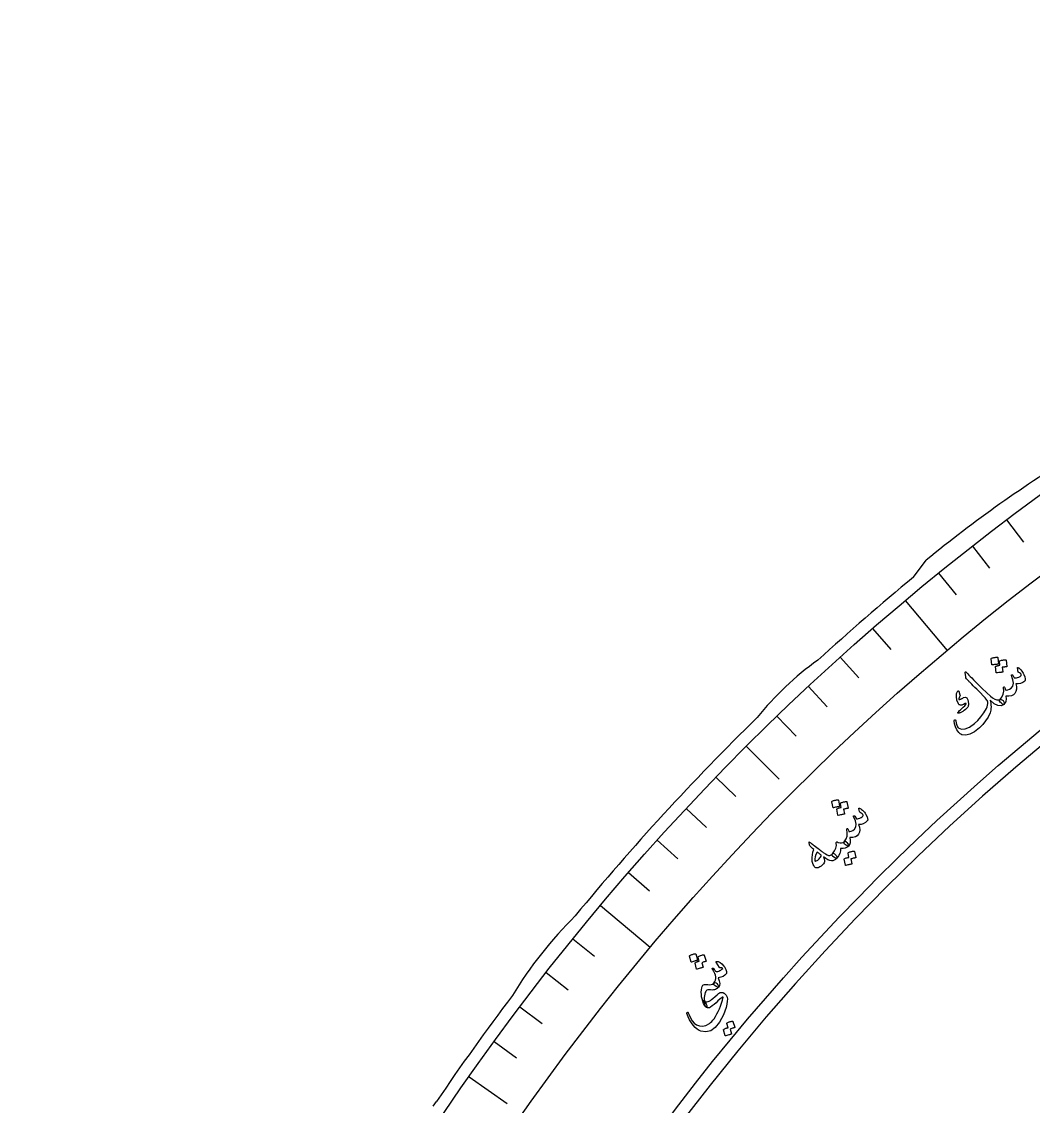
# Model space of a CAD drawing. Header units: millimetres. Extents: x -62 to 62, y -62 to 70.
# Drawn here: x -61.68 to -36.46, y 34.64 to 61.68 of the extents above; entities that cross this region are included whole.
import ezdxf

# ---------------------------------------------------------------- set-up
doc = ezdxf.new("R2010")
doc.units = ezdxf.units.MM
for name, color, linetype in [('CUT_INNER', 6, 'Continuous'), ('CUT_OUTER', 1, 'Continuous'), ('ENGRAVE', 7, 'Continuous'), ('ENGRAVE_FINE', 8, 'Continuous'), ('TEXT', 5, 'Continuous')]:
    doc.layers.add(name, color=color, linetype=linetype)

msp = doc.modelspace()

# ---------------------------------------------------------------- linework, layer by layer
at = {"layer": 'CUT_INNER'}
msp.add_arc((0.0001, -0.0002), 56.7299, 92.29341, 20.74242, dxfattribs=at)
at = {"layer": 'CUT_OUTER'}
for points in [[(-39.445, 47.8336), (-39.129, 48.2549), (-39.1268, 48.2576)], [(-51.4193, 34.6414), (-51.3388, 34.761)]]:
    msp.add_lwpolyline(points, dxfattribs=at)
for centre, radius, start, end in [((-18.077, 22.5607), 33.2178, 121.34224, 129.32297), ((-0.5315, 0.6114), 61.1899, 129.490224, 132.446923), ((-37.4642, 39.6306), 7.5276, 125.43916, 141.33546), ((-0.0852, 0.0786), 61.8841, 134.346431, 140.561139), ((-40.5369, 31.9849), 10.4281, 134.75032, 148.70619), ((-0.3245, 0.2256), 61.6048, 142.882003, 145.902948)]:
    msp.add_arc(centre, radius, start, end, dxfattribs=at)
at = {"layer": 'ENGRAVE'}
for points in [[(-39.6496, 47.2525), (-38.6062, 46.0091)], [(-43.617, 43.617), (-42.7972, 42.7972)], [(-47.2525, 39.6496), (-46.0091, 38.6062)], [(-50.5284, 35.3804), (-49.5787, 34.7154)]]:
    msp.add_lwpolyline(points, dxfattribs=at)
for radius in [61.6838, 60.0606, 57.0462]:
    msp.add_circle((0, 0), radius, dxfattribs=at)
at = {"layer": 'ENGRAVE_FINE'}
for points in [[(-37.1222, 49.2629), (-36.7036, 48.7073)], [(-37.9763, 48.6075), (-37.5481, 48.0593)], [(-38.8189, 47.9373), (-38.3811, 47.3967)], [(-40.4682, 46.5534), (-40.0118, 46.0283)], [(-41.2745, 45.84), (-40.809, 45.323)], [(-42.0683, 45.1127), (-41.5938, 44.6039)], [(-42.8492, 44.3716), (-42.3659, 43.8712)], [(-44.3716, 42.8492), (-43.8712, 42.3659)], [(-45.1127, 42.0683), (-44.6039, 41.5938)], [(-45.84, 41.2745), (-45.323, 40.809)], [(-46.5534, 40.4682), (-46.0283, 40.0118)], [(-47.9373, 38.8189), (-47.3967, 38.3811)], [(-48.6075, 37.9763), (-48.0593, 37.5481)], [(-49.2629, 37.1222), (-48.7073, 36.7036)], [(-49.9032, 36.2568), (-49.3405, 35.8479)]]:
    msp.add_lwpolyline(points, dxfattribs=at)
at = {"layer": 'TEXT'}
for points in [[(-37.5034, 45.8015), (-37.5031, 45.8046), (-37.5015, 45.8075), (-37.4987, 45.8104), (-37.4947, 45.8131), (-37.4773, 45.8191), (-37.4599, 45.8242), (-37.4425, 45.8285), (-37.4251, 45.8319), (-37.4075, 45.8345), (-37.3897, 45.8362), (-37.3716, 45.837), (-37.3532, 45.8369), (-37.3478, 45.8358), (-37.3439, 45.8338), (-37.3415, 45.8309), (-37.3406, 45.827), (-37.3225, 45.6717), (-37.3233, 45.6679), (-37.3262, 45.6653), (-37.3312, 45.6637), (-37.3382, 45.6633), (-37.3442, 45.6629), (-37.3535, 45.662), (-37.3661, 45.6606), (-37.382, 45.6588), (-37.4014, 45.6564), (-37.4244, 45.6532), (-37.4511, 45.6493), (-37.4814, 45.6446), (-37.4857, 45.6444), (-37.4888, 45.6453), (-37.4904, 45.6473), (-37.4907, 45.6504)], [(-37.2956, 45.7384), (-37.2952, 45.7415), (-37.2937, 45.7444), (-37.2909, 45.7473), (-37.2869, 45.75), (-37.2695, 45.7559), (-37.2521, 45.761), (-37.2347, 45.7652), (-37.2174, 45.7686), (-37.1999, 45.7711), (-37.1821, 45.7727), (-37.164, 45.7734), (-37.1456, 45.7732), (-37.1413, 45.7722), (-37.1379, 45.77), (-37.1357, 45.7667), (-37.1344, 45.7622), (-37.1164, 45.6071), (-37.1171, 45.6043), (-37.1197, 45.6021), (-37.1243, 45.6007), (-37.1308, 45.5998), (-37.1351, 45.5994), (-37.1419, 45.5986), (-37.1511, 45.5976), (-37.1627, 45.5962), (-37.1767, 45.5944), (-37.193, 45.5922), (-37.2115, 45.5895), (-37.2324, 45.5863), (-37.2182, 45.4725), (-37.2191, 45.4687), (-37.222, 45.4661), (-37.2269, 45.4645), (-37.2339, 45.4641), (-37.2399, 45.4637), (-37.2492, 45.4628), (-37.2617, 45.4615), (-37.2776, 45.4597), (-37.2969, 45.4573), (-37.3199, 45.4541), (-37.3465, 45.4503), (-37.3767, 45.4456), (-37.3805, 45.4459), (-37.383, 45.4471), (-37.3844, 45.4494), (-37.3847, 45.4525), (-37.3977, 45.6034), (-37.3974, 45.6065), (-37.3958, 45.6094), (-37.3931, 45.6122), (-37.3891, 45.6149), (-37.3768, 45.6192), (-37.3644, 45.6231), (-37.3519, 45.6267), (-37.3392, 45.63), (-37.3265, 45.6328), (-37.3136, 45.635), (-37.3007, 45.6365), (-37.2877, 45.6374)], [(-38.1526, 45.4548), (-38.1532, 45.4691), (-38.15, 45.4756), (-38.1428, 45.4744), (-38.1317, 45.4655), (-38.1225, 45.4564), (-38.1076, 45.4413), (-38.0869, 45.4201), (-38.0604, 45.3928), (-38.0281, 45.3596), (-37.9898, 45.3205), (-37.9456, 45.2755), (-37.8954, 45.2246), (-37.7374, 45.0661), (-37.614, 44.9463), (-37.525, 44.8652), (-37.4705, 44.8228), (-37.4151, 44.794), (-37.3659, 44.7773), (-37.3229, 44.7727), (-37.2861, 44.7801), (-37.2697, 44.7848), (-37.2537, 44.7845), (-37.2382, 44.7794), (-37.2231, 44.7693), (-37.2095, 44.7561), (-37.1983, 44.7415), (-37.1895, 44.7254), (-37.1832, 44.7078), (-37.1796, 44.6911), (-37.1788, 44.6776), (-37.1811, 44.6673), (-37.1862, 44.6602), (-37.2566, 44.6262), (-37.3382, 44.6322), (-37.4308, 44.6783), (-37.5347, 44.7645), (-37.5249, 44.7281), (-37.5176, 44.6888), (-37.5129, 44.6465), (-37.5107, 44.6012), (-37.5118, 44.5589), (-37.5163, 44.5194), (-37.5243, 44.4826), (-37.5357, 44.4486), (-37.5843, 44.3473), (-37.6443, 44.252), (-37.7158, 44.1626), (-37.7987, 44.0791), (-37.9235, 43.9786), (-38.0379, 43.9164), (-38.1421, 43.8926), (-38.2362, 43.9073), (-38.26, 43.9184), (-38.2812, 43.9313), (-38.2999, 43.9458), (-38.316, 43.962), (-38.3633, 44.0296), (-38.3977, 44.1012), (-38.4189, 44.1767), (-38.427, 44.2561), (-38.4265, 44.2625), (-38.4249, 44.2682), (-38.4221, 44.2733), (-38.4181, 44.2776), (-38.4139, 44.2802), (-38.4095, 44.281), (-38.4047, 44.2802), (-38.3996, 44.2776), (-38.3959, 44.2735), (-38.3929, 44.2679), (-38.3907, 44.2608), (-38.3891, 44.2522), (-38.3778, 44.1903), (-38.3635, 44.1413), (-38.3463, 44.1051), (-38.3262, 44.0818), (-38.2469, 44.0467), (-38.1539, 44.0523), (-38.0469, 44.0984), (-37.9258, 44.1848), (-37.8423, 44.263), (-37.7648, 44.3515), (-37.6931, 44.4504), (-37.6272, 44.5597), (-37.6091, 44.6003), (-37.5973, 44.641), (-37.5918, 44.6819), (-37.5925, 44.7227), (-37.5953, 44.7358), (-37.6023, 44.7513), (-37.6133, 44.7693), (-37.6285, 44.7899), (-37.6561, 44.8227), (-37.7048, 44.8753), (-37.7745, 44.9474), (-37.8654, 45.0393), (-37.9131, 45.0871), (-37.9543, 45.1284), (-37.9891, 45.1632), (-38.0173, 45.1913), (-38.0391, 45.2131), (-38.0547, 45.2287), (-38.064, 45.238), (-38.0672, 45.2411), (-38.0988, 45.2737), (-38.1219, 45.3027), (-38.1365, 45.3281), (-38.1426, 45.3499)], [(-36.8517, 45.5739), (-36.8504, 45.5783), (-36.8464, 45.5804), (-36.8397, 45.5803), (-36.8303, 45.5778), (-36.8172, 45.5714), (-36.8017, 45.5597), (-36.7839, 45.5426), (-36.7637, 45.5202), (-36.7417, 45.4939), (-36.7222, 45.4668), (-36.7051, 45.4388), (-36.6903, 45.4101), (-36.6666, 45.3501), (-36.6554, 45.3023), (-36.6568, 45.2665), (-36.6708, 45.243), (-36.7203, 45.2074), (-36.774, 45.1843), (-36.832, 45.1735), (-36.8943, 45.1751), (-36.8789, 45.105), (-36.877, 45.042), (-36.8887, 44.9861), (-36.9139, 44.9372), (-36.9517, 44.8999), (-37.0017, 44.8762), (-37.0637, 44.866), (-37.1378, 44.8694), (-37.1357, 44.7972), (-37.1433, 44.7381), (-37.1606, 44.6921), (-37.1875, 44.6591), (-37.1971, 44.6574), (-37.2123, 44.6633), (-37.2334, 44.6767), (-37.2602, 44.6978), (-37.2833, 44.7215), (-37.2956, 44.7429), (-37.2969, 44.7621), (-37.2874, 44.779), (-37.2376, 44.8439), (-37.2064, 44.9156), (-37.1935, 44.9942), (-37.1992, 45.0796), (-37.1995, 45.0843), (-37.199, 45.0882), (-37.1976, 45.0915), (-37.1953, 45.094), (-37.1919, 45.0963), (-37.1882, 45.0977), (-37.1843, 45.0981), (-37.1802, 45.0975), (-37.173, 45.0914), (-37.1659, 45.0767), (-37.1588, 45.0537), (-37.1517, 45.0221), (-37.1228, 45.0172), (-37.0895, 45.0235), (-37.0516, 45.041), (-37.0093, 45.0697), (-36.9687, 45.1203), (-36.9532, 45.1891), (-36.963, 45.2762), (-36.9979, 45.3816), (-36.9997, 45.3869), (-37.0002, 45.3914), (-36.9995, 45.3949), (-36.9974, 45.3976), (-36.9934, 45.4003), (-36.9893, 45.402), (-36.9851, 45.4026), (-36.9809, 45.4021), (-36.9765, 45.4001), (-36.9728, 45.3975), (-36.9697, 45.3944), (-36.9673, 45.3908), (-36.9348, 45.3234), (-36.9077, 45.3222), (-36.8788, 45.3254), (-36.848, 45.3328), (-36.8155, 45.3444), (-36.7861, 45.3586), (-36.7664, 45.3725), (-36.7561, 45.3862), (-36.7555, 45.3997), (-36.7629, 45.4135), (-36.7779, 45.4295), (-36.8006, 45.4477), (-36.8309, 45.4681), (-36.8357, 45.4769), (-36.8408, 45.4975), (-36.8461, 45.5298), (-36.8517, 45.5739)], [(-38.3376, 44.9985), (-38.3348, 45.0003), (-38.3318, 45.0012), (-38.3285, 45.0011), (-38.3251, 45.0001), (-38.3228, 44.9985), (-38.3208, 44.9964), (-38.3189, 44.9938), (-38.3172, 44.9908), (-38.2856, 44.897), (-38.283, 44.887), (-38.2819, 44.8785), (-38.2824, 44.8715), (-38.2845, 44.8661), (-38.2972, 44.8471), (-38.3061, 44.8288), (-38.3113, 44.8111), (-38.3127, 44.7941), (-38.3105, 44.7877), (-38.3036, 44.7847), (-38.2921, 44.7851), (-38.2761, 44.7889), (-38.2665, 44.7927), (-38.2567, 44.7969), (-38.2469, 44.8014), (-38.237, 44.8063), (-38.2268, 44.8117), (-38.2164, 44.8176), (-38.2057, 44.824), (-38.1948, 44.8309), (-38.1491, 44.8457), (-38.114, 44.8263), (-38.0892, 44.7726), (-38.0748, 44.6848), (-38.0746, 44.6553), (-38.0772, 44.6298), (-38.0827, 44.6084), (-38.0911, 44.5912), (-38.1032, 44.5755), (-38.1225, 44.5569), (-38.1489, 44.5353), (-38.1825, 44.5106), (-38.1999, 44.4984), (-38.217, 44.4873), (-38.2336, 44.4775), (-38.2498, 44.4688), (-38.2654, 44.4611), (-38.2802, 44.4541), (-38.2942, 44.4478), (-38.3073, 44.4422), (-38.3167, 44.4402), (-38.3247, 44.4404), (-38.3313, 44.4425), (-38.3365, 44.4467), (-38.3402, 44.4526), (-38.3409, 44.4585), (-38.3387, 44.4642), (-38.3335, 44.4699), (-38.3162, 44.487), (-38.2962, 44.5061), (-38.2736, 44.5271), (-38.2484, 44.55), (-38.2013, 44.5928), (-38.1661, 44.628), (-38.1427, 44.6556), (-38.1311, 44.6756), (-38.1303, 44.679), (-38.1309, 44.682), (-38.1329, 44.6847), (-38.1363, 44.6871), (-38.1391, 44.688), (-38.1427, 44.6878), (-38.1472, 44.6867), (-38.1526, 44.6846), (-38.1989, 44.661), (-38.2189, 44.6518), (-38.2377, 44.646), (-38.2554, 44.6434), (-38.2718, 44.6442), (-38.2881, 44.6476), (-38.3015, 44.6541), (-38.3121, 44.6636), (-38.3198, 44.6761), (-38.3594, 44.7712), (-38.3755, 44.8567), (-38.3683, 44.9325), (-38.3376, 44.9985)], [(-41.4774, 42.2363), (-41.4774, 42.2394), (-41.4761, 42.2425), (-41.4736, 42.2455), (-41.4698, 42.2486), (-41.453, 42.2562), (-41.4361, 42.2629), (-41.4192, 42.2687), (-41.4022, 42.2737), (-41.3849, 42.2778), (-41.3673, 42.2811), (-41.3494, 42.2835), (-41.331, 42.2851), (-41.3256, 42.2845), (-41.3215, 42.2828), (-41.3189, 42.2801), (-41.3176, 42.2763), (-41.2855, 42.1233), (-41.2861, 42.1195), (-41.2887, 42.1166), (-41.2935, 42.1146), (-41.3005, 42.1136), (-41.3064, 42.1126), (-41.3156, 42.1109), (-41.328, 42.1084), (-41.3437, 42.1051), (-41.3628, 42.101), (-41.3854, 42.0958), (-41.4116, 42.0894), (-41.4414, 42.082), (-41.4457, 42.0814), (-41.4488, 42.0821), (-41.4506, 42.0839), (-41.4512, 42.087)], [(-41.2648, 42.1922), (-41.2647, 42.1953), (-41.2634, 42.1984), (-41.2609, 42.2014), (-41.2572, 42.2045), (-41.2404, 42.212), (-41.2235, 42.2186), (-41.2066, 42.2244), (-41.1896, 42.2293), (-41.1724, 42.2333), (-41.1548, 42.2365), (-41.1369, 42.2389), (-41.1186, 42.2404), (-41.1141, 42.2397), (-41.1106, 42.2378), (-41.1081, 42.2347), (-41.1064, 42.2304), (-41.0745, 42.0775), (-41.0749, 42.0747), (-41.0773, 42.0723), (-41.0817, 42.0704), (-41.0881, 42.069), (-41.0924, 42.0682), (-41.0991, 42.0668), (-41.1082, 42.0649), (-41.1196, 42.0625), (-41.1334, 42.0595), (-41.1494, 42.0558), (-41.1676, 42.0515), (-41.1881, 42.0464), (-41.1638, 41.9343), (-41.1643, 41.9305), (-41.1669, 41.9276), (-41.1717, 41.9256), (-41.1786, 41.9246), (-41.1846, 41.9236), (-41.1937, 41.9219), (-41.2061, 41.9194), (-41.2218, 41.9162), (-41.2408, 41.9121), (-41.2634, 41.9069), (-41.2895, 41.9006), (-41.3192, 41.8933), (-41.323, 41.8932), (-41.3256, 41.8942), (-41.3272, 41.8963), (-41.3277, 41.8995), (-41.3543, 42.0485), (-41.3543, 42.0516), (-41.353, 42.0547), (-41.3505, 42.0577), (-41.3468, 42.0608), (-41.3349, 42.0661), (-41.3229, 42.0712), (-41.3108, 42.0759), (-41.2985, 42.0803), (-41.286, 42.0842), (-41.2734, 42.0876), (-41.2607, 42.0903), (-41.2478, 42.0923)], [(-40.8079, 42.0683), (-40.807, 42.0729), (-40.8032, 42.0753), (-40.7965, 42.0758), (-40.7869, 42.0742), (-40.7733, 42.069), (-40.7568, 42.0587), (-40.7375, 42.0433), (-40.7154, 42.0228), (-40.6912, 41.9986), (-40.6693, 41.9733), (-40.6497, 41.9471), (-40.6324, 41.9197), (-40.6034, 41.8621), (-40.5879, 41.8155), (-40.5861, 41.7798), (-40.5979, 41.755), (-40.644, 41.7152), (-40.6954, 41.6873), (-40.7522, 41.6714), (-40.8144, 41.6673), (-40.7927, 41.5989), (-40.7852, 41.5363), (-40.7917, 41.4796), (-40.8124, 41.4286), (-40.8468, 41.388), (-40.8944, 41.3599), (-40.9552, 41.3443), (-41.0293, 41.341), (-41.0208, 41.2692), (-41.023, 41.2097), (-41.0361, 41.1623), (-41.0599, 41.127), (-41.0693, 41.1244), (-41.085, 41.1289), (-41.1072, 41.1404), (-41.1358, 41.159), (-41.161, 41.1805), (-41.1751, 41.2007), (-41.1781, 41.2197), (-41.1702, 41.2374), (-41.1265, 41.3066), (-41.1018, 41.3808), (-41.0961, 41.4602), (-41.1094, 41.5448), (-41.1102, 41.5494), (-41.11, 41.5534), (-41.1089, 41.5567), (-41.1069, 41.5595), (-41.1037, 41.5621), (-41.1001, 41.5637), (-41.0963, 41.5645), (-41.0922, 41.5643), (-41.0844, 41.5588), (-41.076, 41.5449), (-41.0669, 41.5225), (-41.057, 41.4918), (-41.0277, 41.4894), (-40.9951, 41.4987), (-40.959, 41.5196), (-40.9194, 41.552), (-40.8835, 41.6061), (-40.8743, 41.676), (-40.8919, 41.7618), (-40.9361, 41.8636), (-40.9384, 41.8688), (-40.9394, 41.8732), (-40.9389, 41.8768), (-40.9371, 41.8796), (-40.9333, 41.8827), (-40.9294, 41.8847), (-40.9253, 41.8857), (-40.9211, 41.8856), (-40.9165, 41.884), (-40.9126, 41.8818), (-40.9092, 41.879), (-40.9065, 41.8756), (-40.868, 41.8114), (-40.8409, 41.8127), (-40.8124, 41.8184), (-40.7825, 41.8285), (-40.7511, 41.843), (-40.7232, 41.8598), (-40.7047, 41.8755), (-40.6958, 41.8901), (-40.6964, 41.9036), (-40.705, 41.9166), (-40.7214, 41.9312), (-40.7456, 41.9473), (-40.7776, 41.9648), (-40.7832, 41.9732), (-40.7901, 41.9932), (-40.7983, 42.0249), (-40.8079, 42.0683)], [(-42.049, 41.2102), (-42.0496, 41.2252), (-42.0448, 41.2318), (-42.0348, 41.2303), (-42.0195, 41.2205), (-42.011, 41.2138), (-41.9992, 41.2048), (-41.9839, 41.1933), (-41.9652, 41.1794), (-41.943, 41.1628), (-41.9173, 41.1434), (-41.888, 41.121), (-41.8552, 41.0958), (-41.8229, 41.0711), (-41.7941, 41.0489), (-41.7686, 41.0293), (-41.7465, 41.0122), (-41.7279, 40.9978), (-41.7129, 40.9862), (-41.7014, 40.9772), (-41.6934, 40.971), (-41.6421, 40.9331), (-41.5982, 40.9078), (-41.5615, 40.8951), (-41.5322, 40.8951), (-41.5163, 40.8997), (-41.5002, 40.9084), (-41.484, 40.9213), (-41.4677, 40.9383), (-41.4563, 40.9466), (-41.4439, 40.9494), (-41.4306, 40.9467), (-41.4163, 40.9385), (-41.4016, 40.9261), (-41.3882, 40.912), (-41.3762, 40.8962), (-41.3656, 40.8788), (-41.3581, 40.8623), (-41.354, 40.8485), (-41.3536, 40.8373), (-41.3566, 40.8286), (-41.3886, 40.7968), (-41.4218, 40.7749), (-41.4562, 40.7628), (-41.4917, 40.7607), (-41.5322, 40.7694), (-41.578, 40.7885), (-41.6289, 40.8182), (-41.685, 40.8583), (-41.6724, 40.8118), (-41.6665, 40.7712), (-41.6673, 40.7365), (-41.6746, 40.7078), (-41.6854, 40.6891), (-41.701, 40.6701), (-41.7216, 40.6508), (-41.747, 40.6311), (-41.7758, 40.6123), (-41.8019, 40.5982), (-41.8251, 40.589), (-41.8454, 40.5845), (-41.8654, 40.5843), (-41.8825, 40.5879), (-41.8968, 40.5954), (-41.9083, 40.6068), (-41.92, 40.6237), (-41.9313, 40.6442), (-41.9421, 40.6681), (-41.9526, 40.6956), (-41.9621, 40.7242), (-41.969, 40.7478), (-41.9732, 40.7664), (-41.9747, 40.78), (-41.9718, 40.8444), (-41.964, 40.9102), (-41.9512, 40.9773), (-41.9334, 41.0458), (-41.9588, 41.0674), (-41.9805, 41.0863), (-41.9984, 41.1025), (-42.0127, 41.116), (-42.0238, 41.1282), (-42.0322, 41.1407), (-42.0381, 41.1533), (-42.0413, 41.1661)], [(-41.1702, 41.2374), (-41.1573, 41.244), (-41.1469, 41.2478), (-41.139, 41.2488), (-41.1335, 41.2471), (-41.127, 41.2425), (-41.12, 41.2361), (-41.1123, 41.2278), (-41.1041, 41.2177), (-41.0793, 41.1835), (-41.0637, 41.157), (-41.0572, 41.1381), (-41.0599, 41.127), (-41.0975, 41.0988), (-41.1445, 41.0798), (-41.2008, 41.0702), (-41.2665, 41.0698), (-41.2678, 41.0084), (-41.2833, 40.9478), (-41.3129, 40.8879), (-41.3566, 40.8286), (-41.3633, 40.8242), (-41.3712, 40.8231), (-41.3804, 40.8253), (-41.3909, 40.831), (-41.4524, 40.8723), (-41.4593, 40.8769), (-41.4651, 40.8835), (-41.4698, 40.8921), (-41.4735, 40.9027), (-41.475, 40.9123), (-41.4746, 40.9214), (-41.4721, 40.9301), (-41.4677, 40.9383), (-41.4155, 41.0095), (-41.3816, 41.077), (-41.366, 41.1407), (-41.3686, 41.2008), (-41.3695, 41.2084), (-41.3686, 41.2155), (-41.3659, 41.2219), (-41.3613, 41.2277), (-41.3558, 41.2319), (-41.3503, 41.2333), (-41.3448, 41.2319), (-41.3392, 41.2278), (-41.3345, 41.2233), (-41.33, 41.2198), (-41.3259, 41.2172), (-41.322, 41.2155), (-41.2767, 41.2114), (-41.2363, 41.2137), (-41.2008, 41.2223), (-41.1702, 41.2374)], [(-41.8493, 40.9805), (-41.878, 40.9204), (-41.8963, 40.8636), (-41.9043, 40.8102), (-41.902, 40.7602), (-41.9, 40.755), (-41.8967, 40.752), (-41.892, 40.7509), (-41.886, 40.7518), (-41.8678, 40.7594), (-41.8499, 40.7693), (-41.8322, 40.7816), (-41.8148, 40.7962), (-41.7977, 40.8133), (-41.7808, 40.8327), (-41.7641, 40.8544), (-41.7477, 40.8785), (-41.7456, 40.8827), (-41.7441, 40.8878), (-41.7433, 40.8938), (-41.743, 40.9007), (-41.7539, 40.9099), (-41.7655, 40.9193), (-41.7777, 40.9289), (-41.7906, 40.9388), (-41.8043, 40.9489), (-41.8186, 40.9592), (-41.8336, 40.9697), (-41.8493, 40.9805)], [(-41.074, 40.9559), (-41.074, 40.959), (-41.0728, 40.962), (-41.0704, 40.9651), (-41.0667, 40.9681), (-41.0502, 40.9756), (-41.0337, 40.9822), (-41.017, 40.988), (-41.0003, 40.993), (-40.9833, 40.9971), (-40.9659, 41.0003), (-40.9482, 41.0027), (-40.9301, 41.0042), (-40.9257, 41.0036), (-40.9222, 41.0018), (-40.9195, 40.9987), (-40.9179, 40.9944), (-40.883, 40.843), (-40.8833, 40.8401), (-40.8857, 40.8378), (-40.89, 40.8359), (-40.8963, 40.8345), (-40.9012, 40.8341), (-40.9087, 40.8329), (-40.9186, 40.8308), (-40.931, 40.8279), (-40.9461, 40.8242), (-40.9641, 40.8197), (-40.9848, 40.8143), (-41.0084, 40.8081), (-40.9817, 40.6897), (-40.9816, 40.6854), (-40.9838, 40.6821), (-40.9883, 40.6799), (-40.995, 40.6788), (-41.0009, 40.6778), (-41.01, 40.6761), (-41.0222, 40.6736), (-41.0376, 40.6703), (-41.0564, 40.6661), (-41.0787, 40.6609), (-41.1045, 40.6546), (-41.1337, 40.6472), (-41.1375, 40.6471), (-41.1401, 40.6481), (-41.1418, 40.6501), (-41.1423, 40.6533), (-41.1731, 40.8021), (-41.1731, 40.8052), (-41.1719, 40.8082), (-41.1695, 40.8113), (-41.1659, 40.8144), (-41.1524, 40.8213), (-41.1386, 40.8273), (-41.1247, 40.8325), (-41.1105, 40.8369), (-41.0961, 40.8405), (-41.0817, 40.8435), (-41.0672, 40.8457), (-41.0526, 40.8472)], [(-45.0305, 38.3856), (-45.0308, 38.3887), (-45.0298, 38.3919), (-45.0275, 38.3951), (-45.0241, 38.3985), (-45.008, 38.4075), (-44.9918, 38.4157), (-44.9754, 38.423), (-44.9589, 38.4295), (-44.9421, 38.4351), (-44.9249, 38.4399), (-44.9072, 38.4439), (-44.8891, 38.4471), (-44.8836, 38.447), (-44.8794, 38.4457), (-44.8765, 38.4432), (-44.8749, 38.4396), (-44.8294, 38.29), (-44.8296, 38.2861), (-44.832, 38.283), (-44.8366, 38.2806), (-44.8434, 38.279), (-44.8493, 38.2775), (-44.8583, 38.275), (-44.8704, 38.2714), (-44.8857, 38.2668), (-44.9044, 38.2609), (-44.9265, 38.2537), (-44.952, 38.2451), (-44.981, 38.2352), (-44.9852, 38.2342), (-44.9883, 38.2345), (-44.9903, 38.2362), (-44.9912, 38.2392)], [(-44.8148, 38.3604), (-44.8151, 38.3635), (-44.8141, 38.3667), (-44.8118, 38.37), (-44.8084, 38.3733), (-44.7923, 38.3823), (-44.7761, 38.3903), (-44.7598, 38.3976), (-44.7433, 38.404), (-44.7265, 38.4095), (-44.7093, 38.4143), (-44.6916, 38.4182), (-44.6735, 38.4213), (-44.669, 38.421), (-44.6654, 38.4195), (-44.6625, 38.4166), (-44.6606, 38.4124), (-44.6152, 38.263), (-44.6154, 38.2601), (-44.6176, 38.2576), (-44.6218, 38.2553), (-44.628, 38.2533), (-44.6322, 38.2521), (-44.6387, 38.2502), (-44.6476, 38.2475), (-44.6588, 38.2441), (-44.6722, 38.2399), (-44.6879, 38.2348), (-44.7056, 38.2288), (-44.7256, 38.222), (-44.6914, 38.1125), (-44.6916, 38.1087), (-44.6939, 38.1055), (-44.6985, 38.1032), (-44.7053, 38.1015), (-44.7112, 38.1), (-44.7201, 38.0975), (-44.7323, 38.094), (-44.7476, 38.0894), (-44.7661, 38.0836), (-44.7882, 38.0764), (-44.8136, 38.0679), (-44.8426, 38.058), (-44.8463, 38.0576), (-44.8491, 38.0583), (-44.8508, 38.0603), (-44.8516, 38.0634), (-44.8913, 38.2094), (-44.8915, 38.2125), (-44.8905, 38.2157), (-44.8883, 38.219), (-44.8849, 38.2223), (-44.8735, 38.2287), (-44.862, 38.2348), (-44.8503, 38.2405), (-44.8385, 38.246), (-44.8264, 38.251), (-44.8142, 38.2555), (-44.8017, 38.2593), (-44.7891, 38.2625)], [(-44.3621, 38.2382), (-44.3654, 38.245), (-44.3657, 38.25), (-44.3629, 38.2532), (-44.3571, 38.2546), (-44.3124, 38.2496), (-44.2666, 38.2281), (-44.2196, 38.1901), (-44.1713, 38.1355), (-44.1529, 38.1092), (-44.1373, 38.0827), (-44.1244, 38.056), (-44.1142, 38.0291), (-44.1071, 38.0034), (-44.1036, 37.9824), (-44.1036, 37.9662), (-44.1073, 37.9548), (-44.1463, 37.9118), (-44.1935, 37.8797), (-44.2489, 37.8587), (-44.3126, 37.8486), (-44.2863, 37.7707), (-44.276, 37.705), (-44.2819, 37.6514), (-44.304, 37.6099), (-44.31, 37.6064), (-44.319, 37.6063), (-44.3311, 37.6096), (-44.3463, 37.6164), (-44.3892, 37.6436), (-44.4163, 37.6685), (-44.4276, 37.6909), (-44.423, 37.7109), (-44.3994, 37.7509), (-44.3834, 37.7902), (-44.375, 37.829), (-44.3743, 37.8671), (-44.3819, 37.9074), (-44.3988, 37.9525), (-44.425, 38.0024), (-44.4605, 38.0571), (-44.4641, 38.0645), (-44.465, 38.0712), (-44.4632, 38.0775), (-44.4588, 38.0831), (-44.4525, 38.0873), (-44.4462, 38.0878), (-44.44, 38.0846), (-44.4338, 38.0777), (-44.4121, 38.0495), (-44.3936, 38.0279), (-44.3785, 38.0128), (-44.3666, 38.0041), (-44.3551, 38.0011), (-44.3397, 38.0016), (-44.3204, 38.0056), (-44.2972, 38.0131), (-44.2721, 38.0246), (-44.2479, 38.0393), (-44.2248, 38.057), (-44.2026, 38.0779), (-44.2026, 38.078), (-44.2023, 38.0783), (-44.202, 38.0787), (-44.2015, 38.0793), (-44.2019, 38.0812), (-44.2043, 38.0834), (-44.2084, 38.0857), (-44.2144, 38.0881), (-44.2232, 38.0906), (-44.2357, 38.0927), (-44.2518, 38.0946), (-44.2716, 38.0962), (-44.2751, 38.0965), (-44.2785, 38.0981), (-44.2816, 38.101), (-44.2845, 38.105)], [(-44.4218, 37.7122), (-44.4019, 37.724), (-44.3834, 37.7267), (-44.3665, 37.7201), (-44.3512, 37.7043), (-44.3253, 37.6672), (-44.3086, 37.6393), (-44.3011, 37.6206), (-44.3029, 37.6112), (-44.3196, 37.5949), (-44.3383, 37.5802), (-44.3589, 37.5672), (-44.3816, 37.5559), (-44.4062, 37.5473), (-44.4351, 37.5423), (-44.4683, 37.541), (-44.5058, 37.5432), (-44.5422, 37.545), (-44.5723, 37.5423), (-44.5961, 37.535), (-44.6134, 37.5231), (-44.6259, 37.5047), (-44.6376, 37.4774), (-44.6486, 37.4413), (-44.6587, 37.3964), (-44.6655, 37.3519), (-44.6677, 37.316), (-44.6652, 37.2887), (-44.6582, 37.2699), (-44.6318, 37.2276), (-44.6123, 37.1889), (-44.5997, 37.1537), (-44.594, 37.1221), (-44.5942, 37.1125), (-44.5959, 37.1069), (-44.5991, 37.1053), (-44.6037, 37.1078), (-44.6314, 37.1319), (-44.6567, 37.1654), (-44.6797, 37.208), (-44.7003, 37.26), (-44.717, 37.3169), (-44.7286, 37.3743), (-44.7349, 37.4321), (-44.7359, 37.4904), (-44.7326, 37.5453), (-44.7245, 37.5917), (-44.7116, 37.6296), (-44.694, 37.6589), (-44.6775, 37.6718), (-44.6523, 37.6788), (-44.6185, 37.6799), (-44.576, 37.675), (-44.5323, 37.6714), (-44.492, 37.6764), (-44.4552, 37.69), (-44.4218, 37.7122)], [(-44.5039, 37.1165), (-44.531, 37.1005), (-44.5562, 37.0929), (-44.5795, 37.0938), (-44.6008, 37.1031), (-44.6186, 37.1203), (-44.6354, 37.1482), (-44.6513, 37.1868), (-44.6661, 37.236), (-44.6716, 37.2577), (-44.6748, 37.2736), (-44.6758, 37.2838), (-44.6746, 37.2881), (-44.6722, 37.2875), (-44.6687, 37.2843), (-44.664, 37.2784), (-44.6582, 37.2699), (-44.6428, 37.253), (-44.6226, 37.2441), (-44.5977, 37.2434), (-44.568, 37.2507), (-44.5377, 37.2635), (-44.5075, 37.2805), (-44.4774, 37.3017), (-44.4473, 37.3272), (-44.389, 37.381), (-44.3418, 37.4224), (-44.3057, 37.4515), (-44.2808, 37.4683), (-44.2613, 37.4769), (-44.2415, 37.4812), (-44.2212, 37.4813), (-44.2006, 37.4771), (-44.1902, 37.4733), (-44.1802, 37.469), (-44.1707, 37.4641), (-44.1617, 37.4587), (-44.1531, 37.4526), (-44.1448, 37.4458), (-44.1368, 37.4382), (-44.1292, 37.43), (-44.116, 37.414), (-44.1049, 37.397), (-44.0958, 37.3789), (-44.0887, 37.3597), (-44.0836, 37.3166), (-44.0868, 37.2593), (-44.0983, 37.1878), (-44.118, 37.102), (-44.1461, 37.0096), (-44.183, 36.9184), (-44.2288, 36.8282), (-44.2833, 36.7391), (-44.3887, 36.608), (-44.5007, 36.5266), (-44.6197, 36.4948), (-44.7458, 36.5127), (-44.7916, 36.5339), (-44.8388, 36.5659), (-44.8873, 36.6086), (-44.9371, 36.6621), (-44.9843, 36.7243), (-45.0264, 36.794), (-45.0634, 36.8714), (-45.0952, 36.9564), (-45.0959, 36.9627), (-45.0955, 36.9683), (-45.0939, 36.9733), (-45.0912, 36.9777), (-45.0871, 36.9816), (-45.0826, 36.9841), (-45.0776, 36.985), (-45.0722, 36.9845), (-45.0668, 36.981), (-45.0605, 36.9721), (-45.0534, 36.9577), (-45.0454, 36.9379), (-45.0051, 36.8486), (-44.9606, 36.7753), (-44.9118, 36.7177), (-44.8587, 36.6759), (-44.7844, 36.6452), (-44.7056, 36.6398), (-44.6223, 36.6597), (-44.5343, 36.7048), (-44.5035, 36.7285), (-44.474, 36.7561), (-44.4458, 36.7875), (-44.4189, 36.8227), (-44.3803, 36.8817), (-44.3446, 36.943), (-44.3119, 37.0064), (-44.2822, 37.0722), (-44.2552, 37.1402), (-44.2307, 37.2108), (-44.2086, 37.2838), (-44.1891, 37.3592), (-44.1886, 37.36), (-44.1883, 37.3608), (-44.1882, 37.3618), (-44.1882, 37.363), (-44.1898, 37.3645), (-44.193, 37.3653), (-44.1979, 37.3657), (-44.2043, 37.3654), (-44.217, 37.3589), (-44.2404, 37.3408), (-44.2746, 37.3109), (-44.3195, 37.2692), (-44.369, 37.2235), (-44.4163, 37.1828), (-44.4612, 37.1471), (-44.5039, 37.1165)], [(-44.098, 36.707), (-44.0983, 36.71), (-44.0974, 36.7132), (-44.0953, 36.7164), (-44.0919, 36.7197), (-44.0763, 36.7285), (-44.0605, 36.7364), (-44.0445, 36.7436), (-44.0284, 36.7498), (-44.012, 36.7553), (-43.9951, 36.76), (-43.9777, 36.7638), (-43.9599, 36.7669), (-43.9555, 36.7666), (-43.9518, 36.7651), (-43.949, 36.7623), (-43.9469, 36.7582), (-43.898, 36.6112), (-43.8981, 36.6083), (-43.9002, 36.6058), (-43.9043, 36.6036), (-43.9104, 36.6016), (-43.9153, 36.6008), (-43.9225, 36.599), (-43.9321, 36.5961), (-43.9442, 36.5923), (-43.9588, 36.5873), (-43.9762, 36.5813), (-43.9962, 36.5742), (-44.0189, 36.5661), (-43.9814, 36.4512), (-43.9809, 36.4469), (-43.9827, 36.4435), (-43.9869, 36.4409), (-43.9935, 36.4392), (-43.9992, 36.4378), (-44.008, 36.4353), (-44.0199, 36.4318), (-44.0349, 36.4273), (-44.0532, 36.4216), (-44.0747, 36.4145), (-44.0997, 36.4061), (-44.128, 36.3963), (-44.1317, 36.3959), (-44.1344, 36.3967), (-44.1362, 36.3986), (-44.1371, 36.4016), (-44.1817, 36.5464), (-44.182, 36.5495), (-44.1811, 36.5526), (-44.179, 36.5558), (-44.1756, 36.5591), (-44.1629, 36.5671), (-44.1499, 36.5743), (-44.1366, 36.5806), (-44.1229, 36.5861), (-44.109, 36.5909), (-44.095, 36.595), (-44.0808, 36.5984), (-44.0665, 36.6012)]]:
    msp.add_lwpolyline(points, close=True, dxfattribs=at)

doc.saveas('drawing.dxf')
